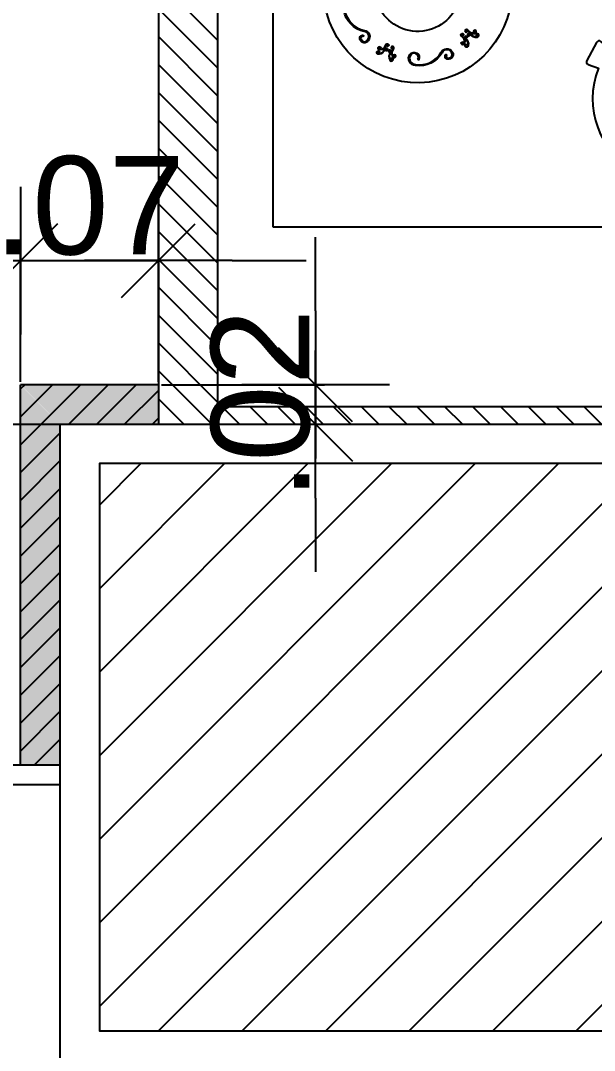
# Model space of a CAD drawing. Header units: millimetres. Extents: x 1999 to 2304, y 1614 to 1800.
# Drawn here: x 2215.582 to 2215.874, y 1624.539 to 1625.062 of the extents above; entities that cross this region are included whole.
import ezdxf

# ---------------------------------------------------------------- set-up
doc = ezdxf.new("R2010")
doc.units = ezdxf.units.MM
doc.header["$LTSCALE"] = 0.03
doc.header["$PDMODE"] = 34
doc.linetypes.add('DASHDOT', pattern=[25.4, 12.7, -6.35, 0, -6.35])
doc.linetypes.add('HIDDEN', pattern=[9.524999999999999, 6.35, -3.175])
for name, color, linetype in [('BANCADAS', 5, 'Continuous'), ('COTA Especificações', 250, 'Continuous'), ('Esquadrias', 3, 'Continuous'), ('Layout', 6, 'Continuous'), ('PL1', 1, 'Continuous'), ('Projeção', 250, 'HIDDEN')]:
    doc.layers.add(name, color=color, linetype=linetype)
doc.styles.get("Standard").update_dxf_attribs({"font": 'arial.ttf'})
doc.dimstyles.new('TICK01', dxfattribs={"dimscale": 0, "dimtxt": 2, "dimasz": 1.5, "dimexe": 0.18, "dimexo": 0.06, "dimgap": 0.09, "dimtad": 1, "dimzin": 4, "dimdsep": 46, "dimtxsty": 'Standard', "dimblk": 'TICK1', "dimcen": 0.09, "dimclrd": 256, "dimclre": 256, "dimclrt": 4, "dimaunit": 1, "dimadec": 0, "dimazin": 0, "dimtfac": 1, "dimtix": 1, "dimtmove": 2, "dimatfit": 3, "dimldrblk": 'TICK1', "dimfxl": 1, "dimtolj": 1, "dimtzin": 12, "dimarcsym": 0})

# ---------------------------------------------------------------- blocks, each defined once
blk = doc.blocks.new('Café')
at = {"layer": 'Layout', "color": 250}
for p, q in [((-3.306013240944594e-10, 0.2999999991743607), (-0.4499999997356099, 0.3000000005486072)), ((-0.4499999997356099, 0.3000000005486072), (-0.4500000004527465, 0.09903343684987931))]:
    blk.add_line(p, q, dxfattribs=at)
for points in [[(-0.2789909968419124, 0.2090344516459481), (-0.2835206250797455, 0.2056198825866886, -0.4580760608314227), (-0.2857409773114341, 0.2061004537731606), (-0.2907377185765654, 0.215278634621427, -0.4588556634208796), (-0.2899326263091098, 0.2174056523926993), (-0.2847968307773954, 0.2192720244324846, -0.8935972427192108), (-0.2106304899907627, 0.2586834868357073), (-0.203478300417828, 0.2591600609730449, -0.6710861851134016), (-0.201443978595762, 0.2550042150069203), (-0.2060112217377537, 0.249868658014293, -0.8641796437949254)], [(-0.3901045984507618, 0.2144634191654404, 0.9050331660209078), (-0.3892710611289658, 0.2151454732570528, 0.596243571333223), (-0.390631699858659, 0.2149628998677144, 0.3086248165771714), (-0.3902584336406107, 0.211373300946434, -0.5958408914528598), (-0.3906618751684618, 0.2100465678386172, -0.6115136090079905), (-0.3913968825590928, 0.2107690818293122, -0.7168281961218632), (-0.3907430658287012, 0.2109621144841185, -0.988855708949305), (-0.3908452330219916, 0.2108900949879171, 0.7427467803439213), (-0.3912720780344898, 0.2107482127503317, 0.6304347326884606), (-0.390694315359724, 0.2101675722306027, 0.6020962981092473), (-0.3903505660578048, 0.2112886767395139, -0.3083770235826342), (-0.3907455266321449, 0.215015163183125, -0.5930468563147251), (-0.3891699745940969, 0.215219002961021, -0.905033166019811), (-0.3901929868193292, 0.2143750308628114, -0.664168722733176)], [(-0.3764589292773053, 0.2147059196622649, -0.9050331660209078), (-0.3801534195631575, 0.2124899708792327, -0.596243571333223), (-0.3776267445896337, 0.2173654829539373, -0.3086248165771714), (-0.3646177693617574, 0.2111077368008409, 0.5958408914528598), (-0.3590777053009333, 0.2108330309579287, 0.6115136090079905), (-0.3608041044558377, 0.2145767918436832, 0.7168281961218632), (-0.3624146581059904, 0.2123763494564628, 0.988855708949305), (-0.3620054167445232, 0.2126636149964725, -0.7427467803439213), (-0.360894257243217, 0.214078734314171, -0.6304347326884606), (-0.3594893904378296, 0.2111187340392462, -0.6020962981092473), (-0.3641746384141697, 0.2113401864235129, 0.3083770235826342), (-0.3776696220406848, 0.2178646518109417, 0.5930468563147251), (-0.3805668834365861, 0.2122088168389382, 0.905033166019811), (-0.3760066918725897, 0.2149191850721763, 0.664168722733176)], [(-0.3961087725283505, 0.2112580487601008, -0.9050331660209078), (-0.3971392870989803, 0.210944964896953, -0.596243571333223), (-0.3962305056734294, 0.2119739380932515, -0.3086248165771714), (-0.3934555856349107, 0.2096664784871791, 0.5958408914528598), (-0.3921287158464111, 0.2092634846239889, 0.6115136090079905), (-0.3923200851995716, 0.2102762231938868, 0.7168281961218632), (-0.3928442714422999, 0.2098403711679566, 0.988855708949305), (-0.3927275831156294, 0.2098851888526951, -0.7427467803439213), (-0.3923721891446803, 0.210160910436116, -0.6304347326884606), (-0.3922112082705098, 0.2093577684099728, -0.6020962981092473), (-0.393334005314955, 0.2096959463974599, 0.3083770235826342), (-0.3962105965310911, 0.21209759689782, 0.5930468563147251), (-0.3972566285242465, 0.2109018854293936, 0.905033166019811), (-0.3959861507523783, 0.2112823093143561, 0.664168722733176)], [(-0.3954811040744062, 0.2090532586653353, -0.9050331660209078), (-0.3965116186450359, 0.2087401748021875, -0.596243571333223), (-0.3956028371385401, 0.2097691479148125, -0.3086248165771714), (-0.3928279158440091, 0.2074616896888983, 0.5958408914528598), (-0.3915010473924667, 0.2070586945287687, 0.6115136090079905), (-0.3916924166646822, 0.2080714330149931, 0.7168281961218632), (-0.3922166029883556, 0.2076355810731911, 0.988855708949305), (-0.3920999146625945, 0.2076803987574749, -0.7427467803439213), (-0.3917445206097909, 0.207956120257677, -0.6304347326884606), (-0.3915835398170202, 0.2071529783147525, -0.6020962981092473), (-0.3927063368610106, 0.2074911563022397, 0.3083770235826342), (-0.3955829280771468, 0.2098928068025998, 0.5930468563147251), (-0.3966289600703021, 0.2086970953341734, 0.905033166019811), (-0.3953584808805317, 0.2090775204324018, 0.664168722733176)], [(-0.3887446902062948, 0.2126495405354945, 0.9050331660209078), (-0.3879111528844987, 0.2133315946266521, 0.596243571333223), (-0.3892717916141919, 0.2131490212373137, 0.3086248165771714), (-0.3888985253965984, 0.2095594223160333, -0.5958408914528598), (-0.3893019669239948, 0.2082326892082165, -0.6115136090079905), (-0.3900369743146257, 0.2089552031989115, -0.7168281961218632), (-0.3893831575842341, 0.2091482358537178, -0.988855708949305), (-0.3894853247775245, 0.2090762163575164, 0.7427467803439213), (-0.3899121697900227, 0.208934334119931, 0.6304347326884606), (-0.3893344071152569, 0.2083536936006567, 0.6020962981092473), (-0.3889906578133377, 0.2094747981091132, -0.3083770235826342), (-0.3893856183881326, 0.213201284553179, -0.5930468563147251), (-0.3878100664305748, 0.2134051244142938, -0.905033166019811), (-0.3888330785753169, 0.2125611522324107, -0.664168722733176)], [(-0.3535491438697136, 0.2060941366826228, -0.9050331660209078), (-0.3541653498291453, 0.2069774658025381, -0.596243571333223), (-0.3529059090287774, 0.2064311343719964, -0.3086248165771714), (-0.3542429350327438, 0.2030789840546277, 0.5958408914528598), (-0.354216181501215, 0.2016925236239331, 0.6115136090079905), (-0.3533121447485428, 0.2021874806519008, 0.7168281961218632), (-0.3538886483847818, 0.2025513254966427, 0.988855708949305), (-0.3538099646607407, 0.2024541972809857, -0.7427467803439213), (-0.3534379153679765, 0.2022013998375769, -0.6304347326884606), (-0.3541520036392285, 0.2018001146907409, -0.6020962981092473), (-0.3541773403612751, 0.2029724607509706, 0.3083770235826342), (-0.3527821495781609, 0.2064504120867241, 0.5930468563147251), (-0.3542425810105669, 0.2070757530291303, 0.905033166019811), (-0.353488176281644, 0.2059850134719454, 0.664168722733176)], [(-0.3516462238321765, 0.2073724032816244, -0.9050331660209078), (-0.3522624297916082, 0.208255732401085, -0.596243571333223), (-0.3510029903286522, 0.2077093996740587, -0.3086248165771714), (-0.3523400163317092, 0.2043572493562351, 0.5958408914528598), (-0.3523132613827329, 0.2029707901388065, 0.6115136090079905), (-0.3514092260479629, 0.2034657459535083, 0.7168281961218632), (-0.35198572834679, 0.2038295920947348, 0.988855708949305), (-0.3519070446227488, 0.2037324638795326, -0.7427467803439213), (-0.3515349953299847, 0.2034796664361238, -0.6304347326884606), (-0.3522490849391033, 0.2030783799928031, -0.6020962981092473), (-0.35227442166115, 0.2042507260530328, 0.3083770235826342), (-0.350879230877581, 0.2077286773887863, 0.5930468563147251), (-0.352339662309987, 0.2083540183311925, 0.905033166019811), (-0.3515852575815188, 0.2072632787735529, 0.664168722733176)], [(-0.3480472084675057, 0.2007987388396941, 0.9050331660209078), (-0.3471409604862856, 0.2002167643390749, 0.596243571333223), (-0.3477350571129136, 0.2014543901918842, 0.3086248165771714), (-0.3510336237350202, 0.1999901460994806, -0.5958408914528598), (-0.3524200921765441, 0.1999638589954884, -0.6115136090079905), (-0.3519600715108027, 0.2008861614622219, -0.7168281961218632), (-0.3515744448354781, 0.200323994997234, -0.988855708949305), (-0.3516745117326536, 0.200398906045848, 0.7427467803439213), (-0.3519413511112361, 0.2007610167311213, 0.6304347326884606), (-0.3523150347523369, 0.2000321038326547, 0.6020962981092473), (-0.351142578049803, 0.2000516187872563, -0.3083770235826342), (-0.3477205271979074, 0.2015787956934219, -0.5930468563147251), (-0.3470397922301345, 0.2001433476443708, -0.905033166019811), (-0.3481585844551773, 0.2008554874905712, -0.664168722733176)], [(-0.3467423420356681, 0.2026526078643656, 0.9050331660209078), (-0.345836094054448, 0.2020706333637463, 0.596243571333223), (-0.3464301906810761, 0.2033082592170103, 0.3086248165771714), (-0.3497287573027279, 0.2018440151246068, -0.5958408914528598), (-0.3511152257442518, 0.2018177280206146, -0.6115136090079905), (-0.3506552050789651, 0.2027400304868934, -0.7168281961218632), (-0.3502695784036405, 0.2021778640219054, -0.988855708949305), (-0.3503696453003613, 0.2022527750709742, 0.7427467803439213), (-0.3506364860163558, 0.2026148844593081, 0.6304347326884606), (-0.3510101683209541, 0.2018859728577809, 0.6020962981092473), (-0.3498377115370204, 0.201905487728709, -0.3083770235826342), (-0.3464156607660698, 0.203432664718548, -0.5930468563147251), (-0.3457349257982969, 0.2019972166690422, -0.905033166019811), (-0.346853718022885, 0.2027093565152427, -0.664168722733176)]]:
    blk.add_lwpolyline(points, format="xyb", close=True, dxfattribs=at)
blk.add_lwpolyline([(-0.4137594962276125, 0.1883883415739547, -0.1015147003992642), (-0.413641178837679, 0.1896371360303419, -0.3086248165771714), (-0.4036697143142192, 0.2000756563184041, 0.5958408914528598), (-0.4016964800380265, 0.205259682221822, 0.6115136090079905), (-0.4057904940978005, 0.2047746643597748, 0.7168281961218632), (-0.4041954384165365, 0.2025629627260059, 0.988855708949305), (-0.4043421817300441, 0.2030409442322707, -0.7427467803439213), (-0.4053446719435669, 0.2045350159778536, -0.6304347326884606), (-0.4020954176489795, 0.2049564338194614, -0.6020962981092473), (-0.4037538522538853, 0.2005689294360309, 0.3083770235826342), (-0.4141291669070597, 0.1897506094087476, 0.09844753942783906), (-0.4142576302965608, 0.1883442328025922, 0.905033166019811)], format="xyb", dxfattribs=at)
for radius, start, end in [(0.04790093111602566, 7.304467698689043, 355.5608991754853), (0.02182801356170706, 16.77990851563911, 159.2299681407416)]:
    blk.add_arc((-0.3765515636114287, 0.1787165018645283), radius, start, end, dxfattribs=at)
blk = doc.blocks.new('TICK1')
for p, q in [((0, 1), (0, -1)), ((0.5, 0.5), (-0.5, -0.5)), ((-1, 0), (1, 0))]:
    blk.add_line(p, q)
blk = doc.blocks.new('*D752')
at = {"layer": 'COTA Especificações', "lineweight": -2, "ltscale": 0.004, "transparency": 16777216}
for p, q in [((2215.54475943017, 1624.939933683623), (2215.507259428801, 1624.939933683623)), ((2215.582259431538, 1624.939933683623), (2215.652259431537, 1624.939933683623)), ((2215.689759432906, 1624.939933683623), (2215.727259434274, 1624.939933683623))]:
    blk.add_line(p, q, dxfattribs=at)
at = {"layer": 'COTA Especificações', "linetype": 'HIDDEN', "lineweight": -2, "ltscale": 0.004, "transparency": 16777216}
for p, q in [((2215.582259431538, 1624.878385389661), (2215.582259431538, 1624.944433683787)), ((2215.652259431537, 1624.878385389661), (2215.652259431537, 1624.944433683787))]:
    blk.add_line(p, q, dxfattribs=at)
at = {"layer": 'DEFPOINTS', "color": 0, "ltscale": 0.004, "transparency": 16777216}
for p in [(2215.652259431537, 1624.939933683623), (2215.582259431538, 1624.876885389607), (2215.652259431537, 1624.876885389607)]:
    blk.add_point(p, dxfattribs=at)
at = {"layer": 'COTA Especificações', "lineweight": -2, "ltscale": 0.004, "transparency": 16777216, "xscale": 0.03750000136845984, "yscale": 0.03750000136845984, "zscale": 0.03750000136845984}
blk.add_blockref('TICK1', (2215.582259431538, 1624.939933683623), dxfattribs=at)
at = {"layer": 'COTA Especificações', "lineweight": -2, "ltscale": 0.004, "transparency": 16777216, "xscale": 0.03750000136845984, "yscale": 0.03750000136845984, "zscale": 0.03750000136845984, "rotation": 180}
blk.add_blockref('TICK1', (2215.652259431537, 1624.939933683623), dxfattribs=at)
at = {"layer": 'COTA Especificações', "color": 4, "ltscale": 0.004, "transparency": 16777216, "insert": (2215.617259431538, 1624.967712334023), "char_height": 0.05000000182461312, "attachment_point": 5}
blk.add_mtext('\\A1;.07', dxfattribs=at)
blk = doc.blocks.new('*D754')
at = {"layer": 'COTA Especificações', "lineweight": -2, "ltscale": 0.004, "transparency": 16777216}
for p, q in [((2215.732047057869, 1624.914385390976), (2215.732047057869, 1624.951885392344)), ((2215.732047057869, 1624.856885389608), (2215.732047057869, 1624.876885389607)), ((2215.732047057869, 1624.819385388239), (2215.732047057869, 1624.781885386871))]:
    blk.add_line(p, q, dxfattribs=at)
at = {"layer": 'COTA Especificações', "linetype": 'HIDDEN', "lineweight": -2, "ltscale": 0.004, "transparency": 16777216}
for p, q in [((2215.653759431593, 1624.876885389607), (2215.736547058033, 1624.876885389607)), ((2215.653759431593, 1624.856885389608), (2215.736547058033, 1624.856885389608))]:
    blk.add_line(p, q, dxfattribs=at)
at = {"layer": 'DEFPOINTS', "color": 0, "ltscale": 0.004, "transparency": 16777216}
for p in [(2215.652259431538, 1624.876885389607), (2215.732047057869, 1624.876885389607), (2215.652259431538, 1624.856885389608)]:
    blk.add_point(p, dxfattribs=at)
at = {"layer": 'COTA Especificações', "lineweight": -2, "ltscale": 0.004, "transparency": 16777216, "xscale": 0.03750000136845984, "yscale": 0.03750000136845984, "zscale": 0.03750000136845984}
for p, rotation in [((2215.732047057869, 1624.876885389607), 270), ((2215.732047057869, 1624.856885389608), 90)]:
    blk.add_blockref('TICK1', p, dxfattribs=dict(at, rotation=rotation))
at = {"layer": 'COTA Especificações', "color": 4, "ltscale": 0.004, "transparency": 16777216, "insert": (2215.704268407469, 1624.866885389606), "char_height": 0.05000000182461312, "attachment_point": 5, "rotation": 90}
blk.add_mtext('\\A1;.02', dxfattribs=at)

msp = doc.modelspace()

# ---------------------------------------------------------------- hatches: boundary and pattern name
at = {"layer": 'BANCADAS'}
h = msp.add_hatch(color=9, dxfattribs=at)
h.dxf.hatch_style = 1
h.paths.add_polyline_path([(2215.582259431538, 1624.876642046591), (2215.602259431538, 1624.856885389607), (2215.602259431538, 1624.683885389609), (2215.582259431538, 1624.683885389609)])
h.paths.add_polyline_path([(2215.582259431538, 1624.876885389607), (2215.652259431537, 1624.876885389606), (2215.652259431537, 1624.856885389607), (2215.602259431538, 1624.856885389607)])
h = msp.add_hatch(dxfattribs=at)
h.set_pattern_fill('_USER', color=6, scale=0.01, angle=45, pattern_type=0)
h.set_pattern_definition([(45, (174.6691626780557, -0.9525068782188555), (-0.007071067811865474, 0.007071067811865476), [])])
h.paths.add_polyline_path([(2215.652259431537, 1624.856885389607), (2215.652259431538, 1624.876885389606), (2215.582259431538, 1624.876885389606), (2215.582259431538, 1624.683885389609), (2215.602259431537, 1624.683885389609), (2215.602259431538, 1624.856885389607)])
at = {"layer": 'Layout'}
h = msp.add_hatch(dxfattribs=at)
h.set_pattern_fill('_USER', color=252, scale=0.01, angle=135, pattern_type=0)
h.set_pattern_definition([(135, (199.5299510564041, 33.26263026302377), (-0.007071067811865476, -0.007071067811865474), [])])
h.paths.add_polyline_path([(2215.682259431534, 1625.336885389602), (2215.652259431535, 1625.336885389602), (2215.652259431537, 1624.856885389602), (2216.702259431537, 1624.856885389607), (2216.702259431534, 1625.336885389602), (2216.672259431534, 1625.336885389602), (2216.672259431537, 1624.865885389602), (2215.682259431536, 1624.865885389602)])
at = {"layer": 'PL1'}
h = msp.add_hatch(dxfattribs=at)
h.set_pattern_fill('_USER', color=251, scale=0.03, angle=45, pattern_type=0)
h.set_pattern_definition([(45, (174.6691626780557, -0.9525068782188555), (-0.02121320343559642, 0.02121320343559643), [])])
h.paths.add_polyline_path([(2214.022259431534, 1629.504385389612), (2214.112259431534, 1629.504385389611), (2214.112259431526, 1631.010885389605), (2214.022259431532, 1631.010885389606)])
h.paths.add_polyline_path([(2218.714259431536, 1631.081885389608), (2218.714259431536, 1631.191885389608), (2218.080259431536, 1631.191885389607), (2218.080259431535, 1632.200885389607), (2217.999259431537, 1632.200885389607), (2217.999259431537, 1632.090885389603), (2214.112259431535, 1632.090885389606), (2214.112259431534, 1632.140885389605), (2214.022259431535, 1632.140885389604), (2214.022259431535, 1631.950885389605), (2214.112259431534, 1631.950885389605), (2214.112259431534, 1632.000885389604), (2216.729259431535, 1632.000885389605), (2216.729259431536, 1630.330885389606), (2216.889259431535, 1630.330885389606), (2216.889259431535, 1630.440885389606), (2216.839259431536, 1630.440885389606), (2216.839259431535, 1631.980885389606), (2217.979259431535, 1631.980885389606), (2217.979259431536, 1630.440885389606), (2217.529259431536, 1630.440885389606), (2217.529259431536, 1630.330885389606), (2217.999259431537, 1630.330885389606), (2217.999259431537, 1628.166885389606), (2214.112259431541, 1628.166885389609), (2214.112259431539, 1628.464385389612), (2214.022259431535, 1628.464385389611), (2214.022259431535, 1628.076885389607), (2217.999259431537, 1628.076885389607), (2217.999259431536, 1624.836885389607), (2215.622259431538, 1624.836885389607), (2215.622259431538, 1624.548885389607), (2218.159259431537, 1624.548885389607), (2218.159259431537, 1624.808885389607), (2218.109259431536, 1624.808885389607), (2218.109259431536, 1629.770885389607), (2218.714259431536, 1629.770885389607), (2218.714259431536, 1629.880885389608), (2218.259259431537, 1629.880885389608), (2218.259259431537, 1630.030885389608), (2218.109259431536, 1630.030885389608), (2218.109259431536, 1631.081885389607)])

# ---------------------------------------------------------------- linework, layer by layer
at = {"layer": 'BANCADAS', "color": 3}
for p, q in [((2215.652259431537, 1624.876885389606), (2215.582259431538, 1624.876885389607)), ((2215.582259431538, 1624.683885389609), (2215.582259431538, 1624.876885389607)), ((2215.652259431537, 1624.876885389606), (2215.652259431537, 1624.856885389607)), ((2215.582259431538, 1624.683885389609), (2215.602259431538, 1624.683885389608))]:
    msp.add_line(p, q, dxfattribs=at)
at = {"layer": 'Esquadrias'}
for p, q in [((2215.152259431538, 1624.683885389609), (2215.602259431537, 1624.683885389609)), ((2215.152259431538, 1624.673885389607), (2215.602259431537, 1624.673885389607))]:
    msp.add_line(p, q, dxfattribs=at)
at = {"layer": 'Layout', "color": 3}
for p, q in [((2215.652259431535, 1625.336885389602), (2215.652259431537, 1624.856885389597)), ((2215.682259431534, 1625.336885389602), (2215.682259431536, 1624.865885389602)), ((2215.682259431536, 1624.865885389607), (2216.672259431537, 1624.865885389607)), ((2215.652259431537, 1624.856885389602), (2216.702259431537, 1624.856885389607))]:
    msp.add_line(p, q, dxfattribs=at)
at = {"layer": 'PL1'}
for q in [(2217.979259431536, 1624.856885389607), (2215.602259431538, 1624.528885389608)]:
    msp.add_line((2215.602259431538, 1624.856885389607), q, dxfattribs=at)
at = {"layer": 'PL1', "color": 6}
msp.add_lwpolyline([(2217.999259431537, 1628.076885389607), (2217.999259431536, 1624.836885389607), (2215.622259431538, 1624.836885389607), (2215.622259431538, 1624.548885389607), (2218.159259431537, 1624.548885389607), (2218.159259431537, 1624.808885389607), (2218.109259431536, 1624.808885389607), (2218.109259431536, 1629.770885389607)], dxfattribs=at)
at = {"layer": 'Projeção', "linetype": 'DASHDOT', "ltscale": 0.5}
msp.add_line((2213.102259431538, 1624.856885389607), (2215.602259431538, 1624.856885389607), dxfattribs=at)

# ---------------------------------------------------------------- block references
at = {"layer": 'Layout', "xscale": -1, "rotation": 180}
msp.add_blockref('Café', (2216.16053544878, 1625.256885389188), dxfattribs=at)

# ---------------------------------------------------------------- dimensions: what is measured, and where the dimension line sits
at = {"layer": 'COTA Especificações', "ltscale": 0.004}
dim = msp.add_linear_dim(base=(2215.652259431537, 1624.939933683623), p1=(2215.582259431538, 1624.876885389607), p2=(2215.652259431537, 1624.876885389607), dimstyle='TICK01', override={"dimscale": 0.02500000091230656}, dxfattribs=at)
dim.commit()
dim.dimension.update_dxf_attribs({"geometry": '*D752', "text_midpoint": (2215.617259431538, 1624.967712334023)})
dim = msp.add_linear_dim(base=(2215.732047057869, 1624.876885389607), p1=(2215.652259431537, 1624.856885389607), p2=(2215.652259431537, 1624.876885389606), angle=90, dimstyle='TICK01', override={"dimscale": 0.02500000091230656}, dxfattribs=at)
dim.commit()
dim.dimension.update_dxf_attribs({"geometry": '*D754', "text_midpoint": (2215.704268407469, 1624.866885389606)})

doc.saveas('drawing.dxf')
